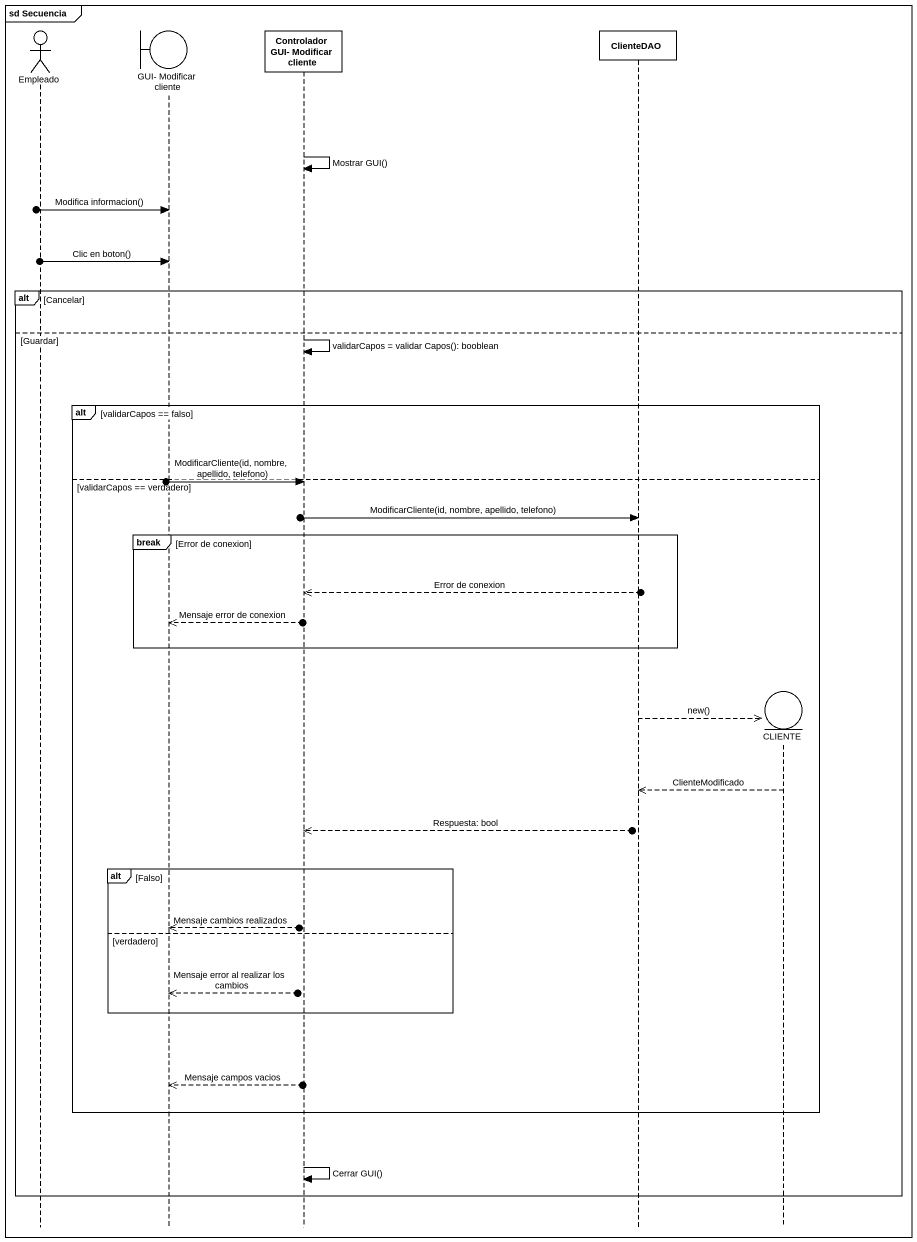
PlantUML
@startuml
mainframe sd Secuencia
hide footbox
actor Empleado
boundary "GUI- Modificar cliente" as GUI_Modificar_cliente
participant "Controlador GUI- Modificar cliente" as Controlador_GUI_Modificar
participant ClienteDAO
entity CLIENTE

Controlador_GUI_Modificar -> Controlador_GUI_Modificar : Mostrar GUI()
[o-> GUI_Modificar_cliente : Modifica informacion()
[o-> GUI_Modificar_cliente : Clic en boton()
alt Cancelar
else Guardar
  Controlador_GUI_Modificar -> Controlador_GUI_Modificar : validarCapos = validar Capos(): booblean
  alt validarCapos == falso
  else validarCapos == verdadero
    [o-> Controlador_GUI_Modificar : ModificarCliente(id, nombre, apellido, telefono)
    [o-> ClienteDAO : ModificarCliente(id, nombre, apellido, telefono)
    break Error de conexion
      Controlador_GUI_Modificar <<--o] : Error de conexion
      GUI_Modificar_cliente <<--o] : Mensaje error de conexion
    end
    ClienteDAO -->> CLIENTE ** : new()
    CLIENTE -->> ClienteDAO : ClienteModificado
    Controlador_GUI_Modificar <<--o] : Respuesta: bool
    alt Falso
      GUI_Modificar_cliente <<--o] : Mensaje cambios realizados
    else verdadero
      GUI_Modificar_cliente <<--o] : Mensaje error al realizar los cambios
    end
    GUI_Modificar_cliente <<--o] : Mensaje campos vacios
  end
  Controlador_GUI_Modificar -> Controlador_GUI_Modificar : Cerrar GUI()
end
@enduml
